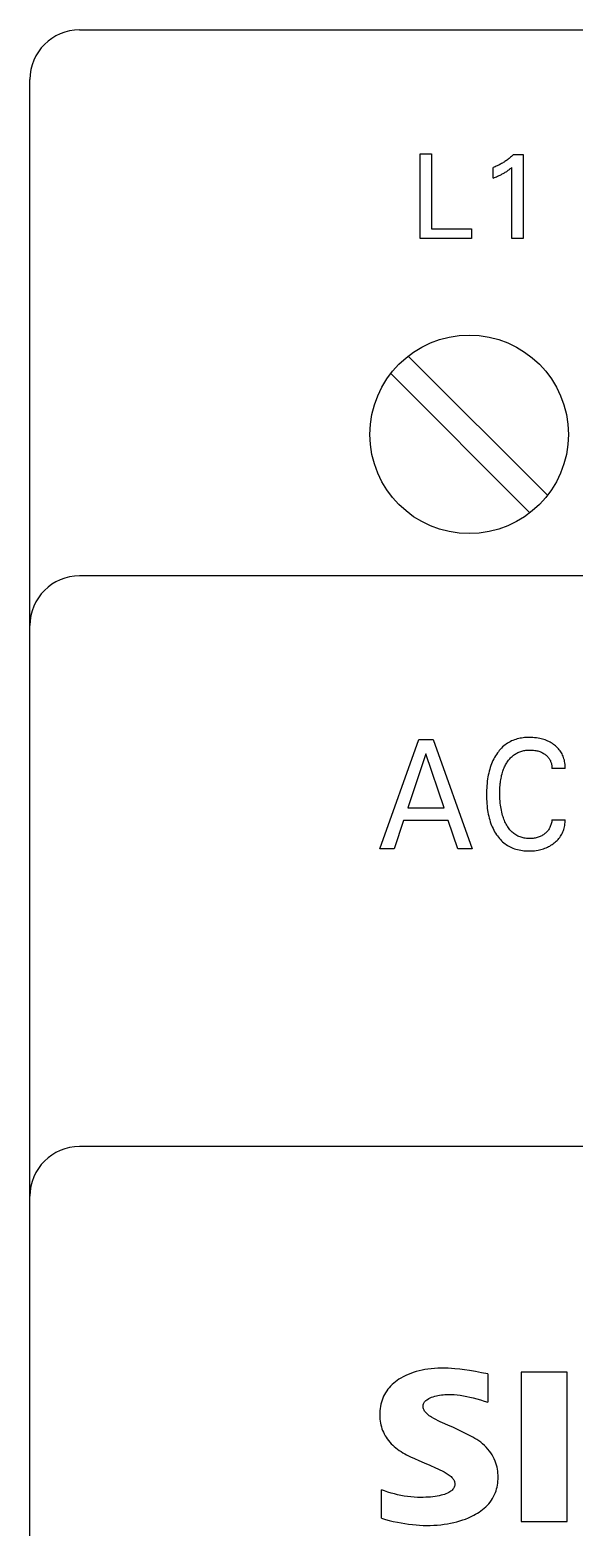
# Model space of a CAD drawing. Extents: x 0 to 420, y 0 to 297.
# Drawn here: x 88.19 to 99.15, y 222.86 to 253.03 of the extents above; entities that cross this region are included whole.
import ezdxf

# ---------------------------------------------------------------- set-up
doc = ezdxf.new("R2010")
doc.units = 0
doc.header["$LTSCALE"] = 23.1
doc.layers.add('10000_FRONT', color=7, linetype='CONTINUOUS')

msp = doc.modelspace()

# ---------------------------------------------------------------- linework, layer by layer
at = {"layer": '10000_FRONT', "color": 7, "linetype": 'CONTINUOUS'}
for p, q in [((89.189, 253.026), (194.189, 253.026)), ((88.189, 164.026), (88.189, 252.026)), ((96.051, 248.826), (96.051, 250.526)), ((96.051, 250.526), (96.283, 250.526)), ((96.283, 250.526), (96.283, 249.018)), ((97.934, 250.516), (98.126, 250.516)), ((98.126, 250.516), (98.126, 248.826)), ((97.526, 250.042), (97.526, 250.254)), ((97.899, 248.826), (97.899, 250.253)), ((96.283, 249.018), (97.085, 249.018)), ((97.085, 249.018), (97.085, 248.826)), ((97.085, 248.826), (96.051, 248.826)), ((98.126, 248.826), (97.899, 248.826)), ((98.618, 243.649), (95.812, 246.455)), ((95.459, 246.102), (98.265, 243.296)), ((194.189, 242.026), (89.189, 242.026)), ((95.239, 236.526), (96.024, 238.726)), ((96.024, 238.726), (96.311, 238.726)), ((96.311, 238.726), (97.097, 236.526)), ((96.169, 238.442), (95.803, 237.349)), ((96.537, 237.349), (96.169, 238.442)), ((98.976, 238.142), (98.707, 238.142)), ((95.803, 237.349), (96.537, 237.349)), ((95.719, 237.099), (95.529, 236.526)), ((96.619, 237.099), (95.719, 237.099)), ((96.812, 236.526), (96.619, 237.099)), ((98.707, 237.109), (98.976, 237.109)), ((95.529, 236.526), (95.239, 236.526)), ((97.097, 236.526), (96.812, 236.526)), ((194.189, 230.526), (89.189, 230.526)), ((98.087, 225.98), (98.087, 222.972)), ((99.015, 225.98), (98.087, 225.98)), ((99.015, 222.972), (99.015, 225.98)), ((97.415, 225.948), (97.415, 225.372)), ((95.271, 223.036), (95.271, 223.612)), ((98.087, 222.972), (99.015, 222.972))]:
    msp.add_line(p, q, dxfattribs=at)
for points in [[(97.934, 250.516), (97.919, 250.502), (97.904, 250.488), (97.889, 250.474), (97.873, 250.461), (97.858, 250.448), (97.842, 250.435), (97.826, 250.423), (97.809, 250.41), (97.793, 250.398), (97.776, 250.387), (97.76, 250.376), (97.743, 250.364), (97.726, 250.354), (97.708, 250.343), (97.691, 250.333), (97.673, 250.323), (97.656, 250.313), (97.638, 250.304), (97.619, 250.295), (97.601, 250.286), (97.583, 250.278), (97.564, 250.27), (97.545, 250.262), (97.526, 250.254)], [(97.526, 250.042), (97.547, 250.051), (97.568, 250.059), (97.589, 250.068), (97.61, 250.077), (97.631, 250.086), (97.646, 250.093), (97.661, 250.1), (97.676, 250.108), (97.691, 250.115), (97.706, 250.123), (97.721, 250.131), (97.736, 250.139), (97.751, 250.148), (97.767, 250.157), (97.782, 250.167), (97.796, 250.176), (97.807, 250.183), (97.818, 250.191), (97.828, 250.198), (97.84, 250.207), (97.851, 250.215), (97.862, 250.224), (97.874, 250.234), (97.887, 250.243), (97.899, 250.253)], [(98.976, 238.142), (98.976, 238.171), (98.974, 238.199), (98.972, 238.227), (98.968, 238.256), (98.963, 238.284), (98.957, 238.312), (98.949, 238.339), (98.941, 238.364), (98.932, 238.389), (98.922, 238.412), (98.911, 238.436), (98.899, 238.459), (98.885, 238.481), (98.871, 238.502), (98.855, 238.523), (98.838, 238.543), (98.82, 238.562), (98.801, 238.581), (98.781, 238.598), (98.761, 238.615), (98.74, 238.63), (98.717, 238.646), (98.694, 238.66), (98.671, 238.673), (98.647, 238.686), (98.622, 238.697), (98.597, 238.708), (98.57, 238.718), (98.543, 238.727), (98.516, 238.735), (98.488, 238.742), (98.46, 238.748), (98.432, 238.754), (98.395, 238.76), (98.357, 238.764), (98.32, 238.767), (98.282, 238.769), (98.244, 238.769), (98.215, 238.769), (98.185, 238.767), (98.155, 238.765), (98.125, 238.762), (98.096, 238.758), (98.067, 238.753), (98.037, 238.747), (98.009, 238.74), (97.98, 238.731), (97.951, 238.722), (97.922, 238.71), (97.894, 238.698), (97.866, 238.684), (97.839, 238.67), (97.812, 238.654), (97.786, 238.636), (97.762, 238.618), (97.737, 238.598), (97.713, 238.577), (97.69, 238.554), (97.668, 238.531), (97.647, 238.507), (97.627, 238.482), (97.607, 238.456), (97.589, 238.429), (97.57, 238.399), (97.552, 238.368), (97.535, 238.336), (97.519, 238.304), (97.504, 238.271), (97.49, 238.238), (97.478, 238.204), (97.465, 238.167), (97.453, 238.128), (97.443, 238.09), (97.433, 238.051), (97.425, 238.012), (97.417, 237.973), (97.411, 237.933), (97.405, 237.888), (97.399, 237.843), (97.395, 237.797), (97.392, 237.752), (97.39, 237.707), (97.389, 237.661), (97.389, 237.615)], [(97.667, 237.841), (97.669, 237.864), (97.672, 237.888), (97.677, 237.917), (97.682, 237.946), (97.688, 237.975), (97.694, 238.004), (97.702, 238.033), (97.71, 238.061), (97.719, 238.089), (97.726, 238.111), (97.734, 238.133), (97.743, 238.154), (97.752, 238.175), (97.762, 238.196), (97.773, 238.216), (97.784, 238.236), (97.795, 238.256), (97.807, 238.274), (97.819, 238.292), (97.831, 238.309), (97.844, 238.325), (97.858, 238.341), (97.872, 238.357), (97.887, 238.372), (97.903, 238.386), (97.919, 238.4), (97.935, 238.412), (97.951, 238.424), (97.968, 238.435), (97.985, 238.445), (98.003, 238.455), (98.021, 238.464), (98.04, 238.472), (98.059, 238.48), (98.078, 238.486), (98.099, 238.493), (98.12, 238.498), (98.141, 238.503), (98.163, 238.507), (98.184, 238.51), (98.206, 238.512), (98.228, 238.514), (98.25, 238.515), (98.272, 238.515), (98.294, 238.515), (98.316, 238.514), (98.338, 238.512), (98.36, 238.509), (98.382, 238.506), (98.402, 238.502), (98.422, 238.497), (98.441, 238.491), (98.461, 238.485), (98.48, 238.478), (98.497, 238.47), (98.515, 238.461), (98.532, 238.452), (98.548, 238.442), (98.565, 238.431), (98.577, 238.421), (98.59, 238.412), (98.602, 238.401), (98.613, 238.39), (98.624, 238.379), (98.634, 238.367), (98.644, 238.354), (98.652, 238.342), (98.661, 238.329), (98.668, 238.315), (98.675, 238.302), (98.681, 238.287), (98.686, 238.273), (98.691, 238.258), (98.696, 238.242), (98.7, 238.226), (98.703, 238.209), (98.705, 238.192), (98.706, 238.176), (98.707, 238.159), (98.707, 238.142)], [(98.707, 237.109), (98.705, 237.089), (98.702, 237.069), (98.698, 237.05), (98.693, 237.03), (98.687, 237.011), (98.681, 236.992), (98.674, 236.975), (98.667, 236.958), (98.658, 236.942), (98.65, 236.926), (98.64, 236.911), (98.629, 236.896), (98.618, 236.882), (98.606, 236.868), (98.594, 236.855), (98.58, 236.843), (98.567, 236.831), (98.552, 236.82), (98.536, 236.809), (98.52, 236.798), (98.503, 236.789), (98.485, 236.78), (98.467, 236.772), (98.448, 236.764), (98.429, 236.758), (98.41, 236.752), (98.39, 236.747), (98.37, 236.743), (98.348, 236.739), (98.326, 236.736), (98.304, 236.734), (98.282, 236.733), (98.259, 236.733), (98.237, 236.733), (98.215, 236.734), (98.193, 236.736), (98.171, 236.739), (98.149, 236.742), (98.128, 236.747), (98.106, 236.752), (98.085, 236.758), (98.064, 236.765), (98.043, 236.774), (98.021, 236.783), (98.001, 236.794), (97.981, 236.806), (97.961, 236.818), (97.942, 236.832), (97.924, 236.846), (97.906, 236.862), (97.89, 236.877), (97.874, 236.894), (97.86, 236.911), (97.845, 236.928), (97.832, 236.946), (97.819, 236.965), (97.807, 236.984), (97.796, 237.003), (97.785, 237.023), (97.772, 237.047), (97.761, 237.071), (97.75, 237.096), (97.74, 237.121), (97.73, 237.147), (97.722, 237.172), (97.714, 237.198), (97.704, 237.232), (97.696, 237.267), (97.688, 237.302), (97.682, 237.337), (97.676, 237.372), (97.671, 237.408), (97.667, 237.448), (97.663, 237.489), (97.66, 237.529), (97.658, 237.57), (97.657, 237.611), (97.657, 237.651), (97.658, 237.689), (97.659, 237.727), (97.66, 237.765), (97.663, 237.803), (97.667, 237.841)], [(97.389, 237.615), (97.389, 237.57), (97.39, 237.525), (97.392, 237.48), (97.395, 237.435), (97.4, 237.39), (97.405, 237.345), (97.411, 237.3), (97.417, 237.261), (97.425, 237.222), (97.433, 237.183), (97.443, 237.145), (97.454, 237.107), (97.465, 237.069), (97.478, 237.031), (97.491, 236.998), (97.505, 236.965), (97.52, 236.933), (97.536, 236.901), (97.553, 236.87), (97.571, 236.839), (97.591, 236.809), (97.609, 236.784), (97.628, 236.759), (97.648, 236.735), (97.669, 236.711), (97.691, 236.689), (97.714, 236.667), (97.737, 236.647), (97.762, 236.627), (97.787, 236.61), (97.813, 236.593), (97.839, 236.578), (97.866, 236.563), (97.894, 236.55), (97.922, 236.538), (97.951, 236.528), (97.98, 236.518), (98.012, 236.509), (98.045, 236.502), (98.078, 236.495), (98.111, 236.49), (98.144, 236.487), (98.178, 236.484), (98.211, 236.482), (98.244, 236.482), (98.281, 236.482), (98.318, 236.484), (98.355, 236.487), (98.391, 236.492), (98.427, 236.498), (98.455, 236.504), (98.482, 236.51), (98.51, 236.518), (98.537, 236.526), (98.564, 236.536), (98.59, 236.546), (98.615, 236.557), (98.64, 236.569), (98.664, 236.582), (98.687, 236.596), (98.71, 236.611), (98.733, 236.627), (98.754, 236.643), (98.774, 236.66), (98.794, 236.677), (98.813, 236.696), (98.831, 236.715), (98.848, 236.735), (98.864, 236.756), (98.879, 236.777), (98.892, 236.799), (98.905, 236.821), (98.917, 236.844), (98.927, 236.868), (98.937, 236.892), (98.945, 236.917), (98.953, 236.943), (98.96, 236.971), (98.965, 236.998), (98.97, 237.026), (98.973, 237.053), (98.975, 237.081), (98.976, 237.109)], [(97.415, 225.948), (97.291, 225.969), (97.167, 225.991), (97.043, 226.012), (96.946, 226.027), (96.85, 226.04), (96.753, 226.05), (96.683, 226.057), (96.614, 226.061), (96.544, 226.063), (96.477, 226.063), (96.409, 226.061), (96.342, 226.056), (96.275, 226.049), (96.208, 226.041), (96.148, 226.031), (96.089, 226.019), (96.03, 226.006), (95.972, 225.99), (95.914, 225.973), (95.862, 225.954), (95.81, 225.934), (95.76, 225.911), (95.71, 225.887), (95.662, 225.86), (95.624, 225.837), (95.588, 225.812), (95.553, 225.786), (95.519, 225.759), (95.487, 225.73), (95.456, 225.699), (95.427, 225.667), (95.401, 225.635), (95.377, 225.601), (95.355, 225.566), (95.335, 225.531), (95.316, 225.494), (95.3, 225.456), (95.285, 225.418), (95.272, 225.375), (95.261, 225.333), (95.253, 225.289), (95.246, 225.246), (95.241, 225.202), (95.239, 225.157), (95.238, 225.113), (95.24, 225.073), (95.242, 225.034), (95.247, 224.994), (95.253, 224.955), (95.26, 224.916), (95.27, 224.878), (95.282, 224.84), (95.295, 224.804), (95.311, 224.769), (95.328, 224.734), (95.347, 224.7), (95.367, 224.667), (95.389, 224.635), (95.412, 224.604), (95.439, 224.571), (95.468, 224.539), (95.498, 224.509), (95.529, 224.48), (95.562, 224.453), (95.595, 224.427), (95.63, 224.402), (95.666, 224.379), (95.703, 224.357), (95.74, 224.336), (95.778, 224.316), (95.859, 224.275), (95.94, 224.237), (96.022, 224.2), (96.135, 224.151), (96.248, 224.103), (96.361, 224.055), (96.405, 224.035), (96.449, 224.015), (96.493, 223.993), (96.536, 223.97), (96.578, 223.946), (96.599, 223.933), (96.619, 223.92), (96.639, 223.906), (96.658, 223.891), (96.676, 223.875), (96.693, 223.857), (96.708, 223.838), (96.718, 223.825), (96.727, 223.81), (96.735, 223.795), (96.742, 223.78), (96.747, 223.764), (96.75, 223.748), (96.752, 223.731), (96.751, 223.715), (96.749, 223.698), (96.744, 223.681), (96.738, 223.665), (96.73, 223.649), (96.721, 223.635), (96.709, 223.619), (96.695, 223.604), (96.68, 223.591), (96.664, 223.579), (96.647, 223.568), (96.629, 223.558), (96.6, 223.543), (96.57, 223.53), (96.539, 223.518), (96.508, 223.508), (96.476, 223.5), (96.436, 223.49), (96.395, 223.482), (96.354, 223.475), (96.308, 223.469), (96.262, 223.464), (96.215, 223.461), (96.164, 223.458), (96.113, 223.456), (96.061, 223.456), (95.995, 223.457), (95.928, 223.46), (95.862, 223.466), (95.796, 223.473), (95.729, 223.483), (95.663, 223.495), (95.598, 223.509), (95.532, 223.525), (95.466, 223.544), (95.4, 223.564), (95.335, 223.587), (95.271, 223.612)], [(95.271, 223.036), (95.35, 223.013), (95.43, 222.992), (95.511, 222.973), (95.592, 222.956), (95.668, 222.941), (95.744, 222.928), (95.82, 222.917), (95.897, 222.908), (95.969, 222.901), (96.041, 222.896), (96.113, 222.893), (96.185, 222.892), (96.256, 222.893), (96.327, 222.895), (96.397, 222.9), (96.468, 222.906), (96.538, 222.915), (96.602, 222.924), (96.666, 222.936), (96.729, 222.949), (96.792, 222.965), (96.854, 222.982), (96.911, 223.001), (96.967, 223.021), (97.023, 223.044), (97.077, 223.069), (97.131, 223.096), (97.168, 223.116), (97.205, 223.138), (97.241, 223.161), (97.276, 223.185), (97.31, 223.211), (97.343, 223.238), (97.374, 223.266), (97.404, 223.296), (97.433, 223.329), (97.461, 223.362), (97.486, 223.398), (97.51, 223.435), (97.531, 223.473), (97.551, 223.512), (97.568, 223.552), (97.581, 223.589), (97.592, 223.627), (97.602, 223.665), (97.609, 223.704), (97.615, 223.743), (97.619, 223.783), (97.621, 223.823), (97.622, 223.862), (97.621, 223.903), (97.619, 223.944), (97.615, 223.985), (97.608, 224.026), (97.601, 224.066), (97.591, 224.105), (97.579, 224.144), (97.563, 224.188), (97.544, 224.231), (97.524, 224.272), (97.501, 224.312), (97.475, 224.352), (97.448, 224.389), (97.417, 224.429), (97.383, 224.466), (97.348, 224.502), (97.31, 224.535), (97.271, 224.567), (97.231, 224.597), (97.193, 224.622), (97.154, 224.646), (97.115, 224.669), (97.075, 224.691), (96.995, 224.733), (96.914, 224.773), (96.832, 224.812), (96.721, 224.862), (96.611, 224.911), (96.5, 224.96), (96.456, 224.981), (96.412, 225.002), (96.368, 225.024), (96.325, 225.047), (96.283, 225.072), (96.259, 225.087), (96.235, 225.103), (96.213, 225.121), (96.191, 225.139), (96.171, 225.16), (96.152, 225.182), (96.142, 225.196), (96.133, 225.211), (96.125, 225.226), (96.118, 225.242), (96.113, 225.258), (96.11, 225.275), (96.109, 225.292), (96.11, 225.308), (96.113, 225.323), (96.117, 225.339), (96.124, 225.354), (96.131, 225.368), (96.142, 225.383), (96.155, 225.397), (96.169, 225.41), (96.184, 225.421), (96.199, 225.432), (96.226, 225.447), (96.254, 225.461), (96.283, 225.473), (96.312, 225.483), (96.345, 225.493), (96.378, 225.502), (96.411, 225.51), (96.444, 225.516), (96.479, 225.522), (96.513, 225.526), (96.549, 225.529), (96.584, 225.531), (96.62, 225.531), (96.679, 225.53), (96.739, 225.527), (96.798, 225.521), (96.857, 225.513), (96.924, 225.503), (96.99, 225.49), (97.056, 225.476), (97.122, 225.46), (97.196, 225.44), (97.269, 225.419), (97.342, 225.396), (97.415, 225.372)]]:
    msp.add_lwpolyline(points, dxfattribs=at)
msp.add_circle((97.039, 244.876), 2, dxfattribs=at)
for centre in [(89.189, 252.026), (89.189, 241.026), (89.189, 229.526)]:
    msp.add_arc(centre, 1, 90, 180, dxfattribs=at)

doc.saveas('drawing.dxf')
